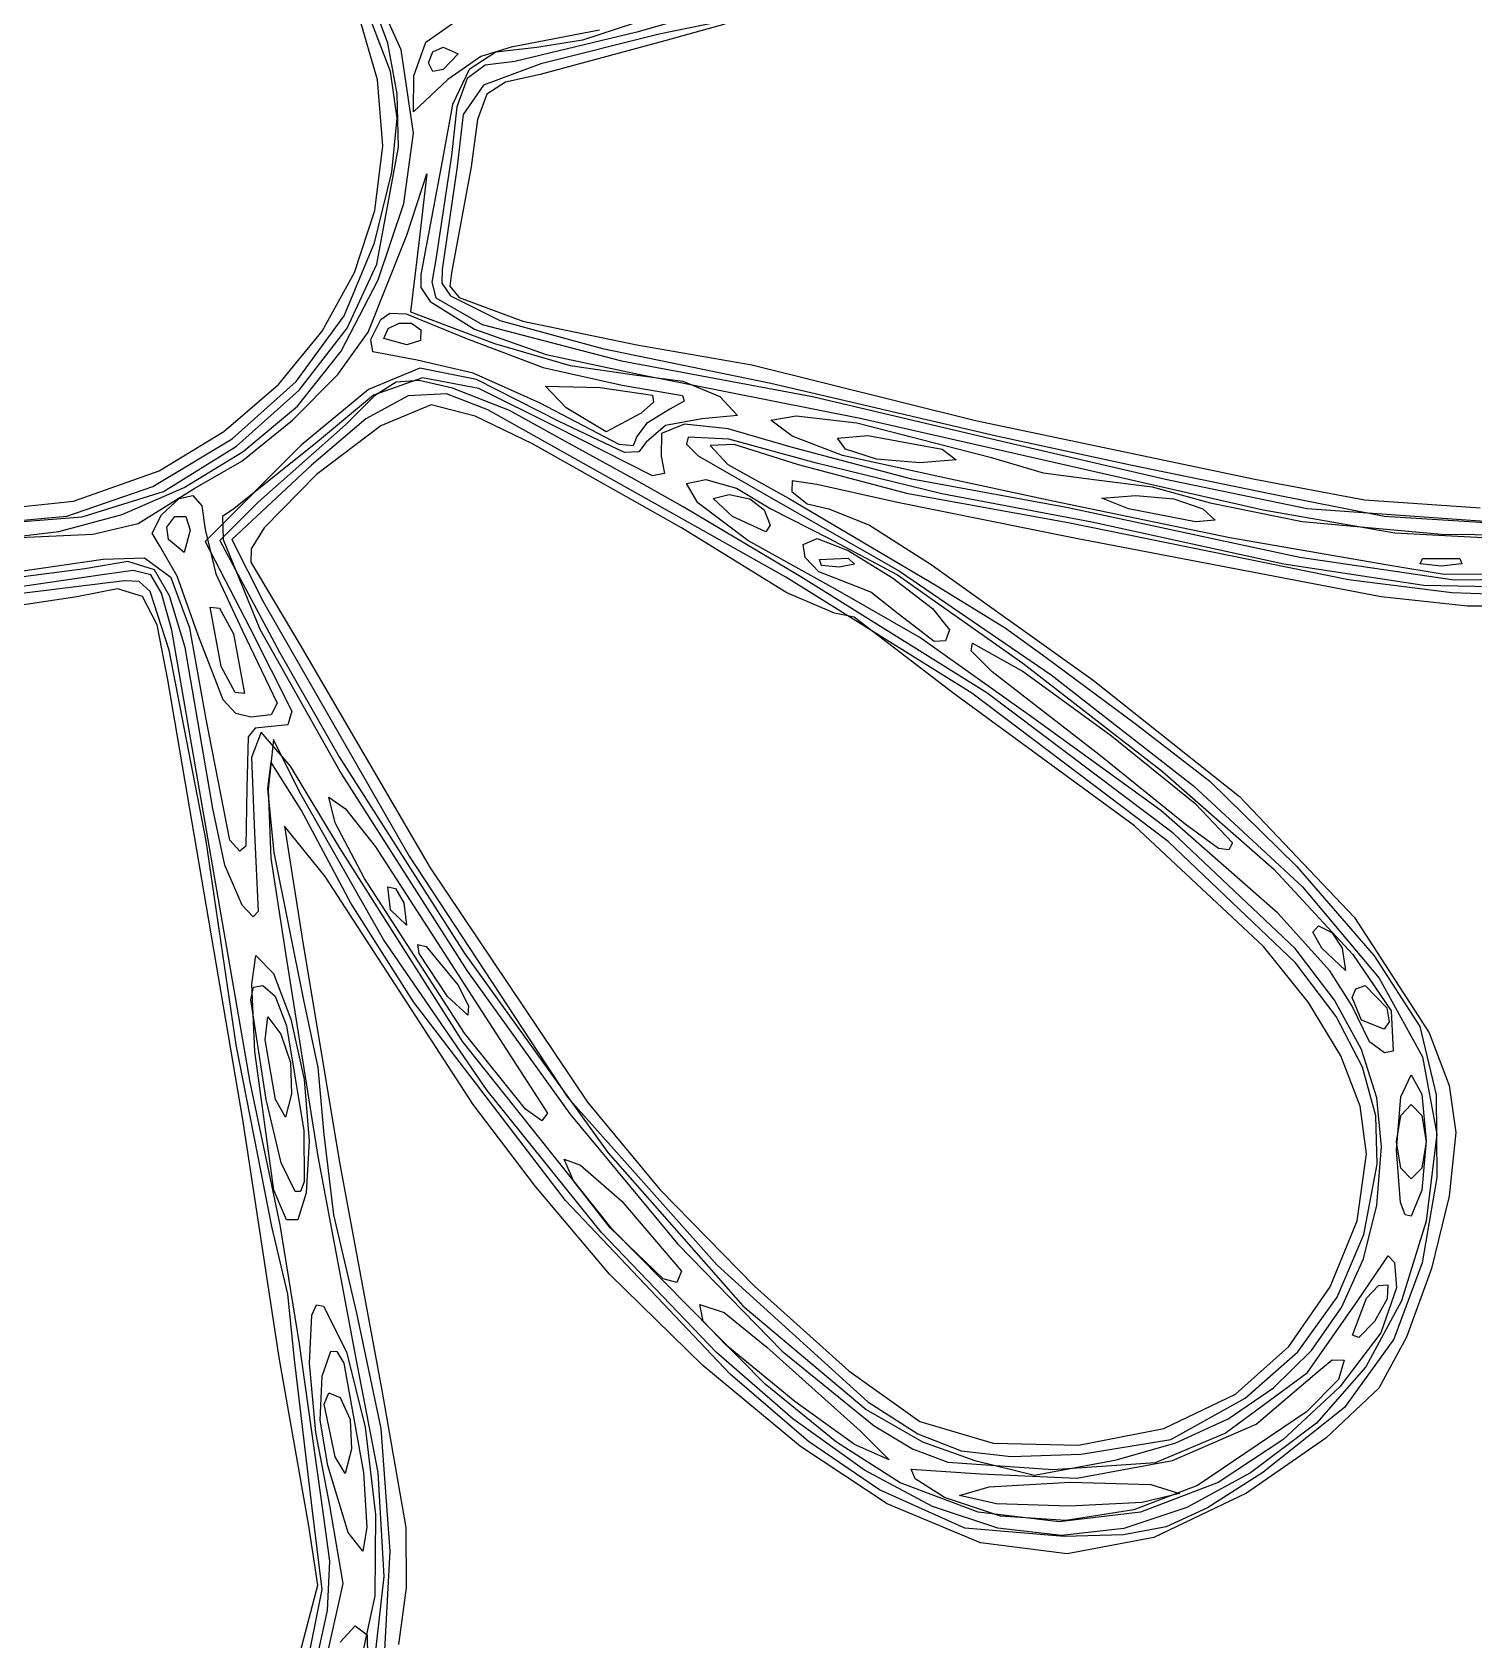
# Model space of a CAD drawing. Extents: x 3 to 111, y 1 to 177.
# Drawn here: x 55.99 to 83.31, y 115.44 to 145.91 of the extents above; entities that cross this region are included whole.
import ezdxf

# ---------------------------------------------------------------- set-up
doc = ezdxf.new("R2010")
doc.units = 0

msp = doc.modelspace()

# ---------------------------------------------------------------- linework, layer by layer
at = {"layer": 'Layer 1', "color": 4}
for p, q in [((62.981489, 145.576997), (62.262124, 147.177365)), ((75.631276, 147.463656), (67.874444, 145.875127)), ((62.731458, 145.700595), (62.392718, 146.620968)), ((62.53428, 145.004605), (62.174896, 146.246528)), ((63.453365, 145.722498), (64.208846, 146.253815)), ((68.801755, 146.297231), (67.451111, 145.908895)), ((62.782841, 145.163676), (62.430152, 146.089737)), ((66.740177, 145.950322), (65.070411, 145.628241)), ((67.389621, 146.076842), (66.417928, 145.757636)), ((69.117341, 146.060915), (67.980484, 145.747892)), ((62.910166, 144.74237), (62.731458, 145.700595)), ((63.22472, 145.083584), (63.453365, 145.722498)), ((67.451111, 145.908895), (65.139435, 145.353665)), ((66.417928, 145.757636), (65.555176, 145.622346)), ((67.980484, 145.747892), (65.616667, 145.105577)), ((67.874444, 145.875127), (65.630713, 145.313763)), ((63.219175, 143.996839), (62.981489, 145.576997)), ((63.5, 145.327788), (63.582903, 145.538871)), ((63.582903, 145.538871), (63.782222, 145.626667)), ((63.782222, 145.626667), (64.064444, 145.502212)), ((64.064444, 145.502212), (63.782222, 145.203333)), ((64.492745, 145.44688), (63.870967, 145.013028)), ((64.77833, 145.529809), (64.271845, 145.200804)), ((65.070411, 145.628241), (64.492745, 145.44688)), ((65.139435, 145.353665), (64.575682, 145.285555)), ((65.555176, 145.622346), (64.77833, 145.529809)), ((62.907073, 144.280347), (62.782841, 145.163676)), ((63.217778, 144.399387), (63.22472, 145.083584)), ((63.22472, 145.083584), (63.22472, 145.083584)), ((63.582903, 145.167942), (63.5, 145.327788)), ((63.5, 145.327788), (63.5, 145.327788)), ((63.782222, 145.203333), (63.582903, 145.167942)), ((64.271845, 145.200804), (63.958858, 144.542746)), ((64.231638, 145.032198), (64.040373, 144.49472)), ((64.575682, 145.285555), (64.231638, 145.032198)), ((65.630713, 145.313763), (64.5421, 144.903262)), ((65.616667, 145.105577), (64.962503, 144.965958)), ((62.634221, 143.758556), (62.53428, 145.004605)), ((62.932374, 143.733469), (62.910166, 144.74237)), ((63.870967, 145.013028), (63.217778, 144.399387)), ((64.5421, 144.903262), (64.16188, 144.350733)), ((64.607475, 144.736825), (64.429977, 144.256067)), ((64.962503, 144.965958), (64.607475, 144.736825)), ((63.958858, 144.542746), (63.762503, 143.463052)), ((64.040373, 144.49472), (63.934961, 143.574245)), ((62.804949, 143.258863), (62.907073, 144.280347)), ((64.16188, 144.350733), (64.043329, 143.363284)), ((64.429977, 144.256067), (64.3084, 143.361574)), ((63.036259, 142.662432), (63.219175, 143.996839)), ((62.485663, 142.533441), (62.634221, 143.758556)), ((62.52142, 141.512349), (62.932374, 143.733469)), ((63.934961, 143.574245), (63.642336, 141.603541)), ((62.478567, 141.918334), (62.804949, 143.258863)), ((63.090115, 142.060848), (63.472232, 143.227778)), ((63.472232, 143.227778), (63.317543, 141.917776)), ((63.762503, 143.463052), (63.357165, 141.32063)), ((64.043329, 143.363284), (63.761106, 141.412172)), ((64.3084, 143.361574), (63.935373, 141.348691)), ((62.550077, 141.216099), (63.036259, 142.662432)), ((62.099552, 141.354322), (62.485663, 142.533441)), ((62.360299, 140.226404), (63.090115, 142.060848)), ((61.901628, 140.535586), (62.478567, 141.918334)), ((63.317543, 141.917776), (63.162852, 140.607771)), ((61.962516, 140.303235), (62.52142, 141.512349)), ((63.642336, 141.603541), (63.562923, 141.171074)), ((63.761106, 141.412172), (63.755169, 141.15536)), ((61.486831, 140.246259), (62.099552, 141.354322)), ((61.848993, 139.865977), (62.550077, 141.216099)), ((63.357165, 141.32063), (63.355084, 141.069885)), ((63.355084, 141.069885), (63.534536, 140.807705)), ((63.562923, 141.171074), (63.642974, 140.877755)), ((63.755169, 141.15536), (63.915783, 140.914966)), ((63.935373, 141.348691), (63.905446, 141.097111)), ((63.905446, 141.097111), (64.085332, 140.884416)), ((63.534536, 140.807705), (64.370761, 140.279926)), ((63.642974, 140.877755), (64.520648, 140.373639)), ((63.915783, 140.914966), (64.851953, 140.443596)), ((64.085332, 140.884416), (65.287073, 140.431469)), ((60.995091, 139.289851), (61.901628, 140.535586)), ((62.410488, 140.088867), (62.595955, 140.46349)), ((62.595955, 140.46349), (62.770819, 140.586651)), ((62.770819, 140.586651), (63.077802, 140.5729)), ((63.077802, 140.5729), (64.224792, 140.104543)), ((63.162852, 140.607771), (64.753123, 140.012776)), ((60.658444, 139.234312), (61.486831, 140.246259)), ((61.049618, 139.125204), (61.962516, 140.303235)), ((61.786441, 139.425777), (62.360299, 140.226404)), ((62.653333, 140.106677), (62.740478, 140.29437)), ((62.740478, 140.29437), (62.944278, 140.397313)), ((62.944278, 140.397313), (63.178283, 140.39553)), ((63.178283, 140.39553), (63.356044, 140.269047)), ((63.356044, 140.269047), (63.351993, 140.066477)), ((64.370761, 140.279926), (65.731289, 139.799071)), ((64.520648, 140.373639), (67.162166, 139.685197)), ((64.851953, 140.443596), (66.800201, 139.918393)), ((65.287073, 140.431469), (67.448224, 139.982222)), ((61.021375, 138.820203), (61.848993, 139.865977)), ((62.447482, 139.854085), (62.410488, 140.088867)), ((63.288333, 139.693407), (62.447482, 139.854085)), ((63.093323, 139.982222), (62.653333, 140.106677)), ((62.653333, 140.106677), (62.653333, 140.106677)), ((63.351993, 140.066477), (63.093323, 139.982222)), ((64.224792, 140.104543), (65.672436, 139.557507)), ((64.753123, 140.012776), (66.18891, 139.592559)), ((66.800201, 139.918393), (69.991111, 139.259691)), ((67.448224, 139.982222), (69.632322, 139.60363)), ((64.350635, 139.45088), (63.288333, 139.693407)), ((65.672436, 139.557507), (67.169242, 139.224018)), ((65.731289, 139.799071), (67.481569, 139.426919)), ((66.18891, 139.592559), (67.407756, 139.417778)), ((67.162166, 139.685197), (70.781238, 139.00528)), ((69.632322, 139.60363), (73.865717, 138.549682)), ((59.780372, 138.204665), (60.995091, 139.289851)), ((60.927346, 138.55728), (61.786441, 139.425777)), ((63.339609, 139.540587), (62.365033, 139.139007)), ((63.389895, 139.362105), (62.460396, 139.031566)), ((62.886093, 139.277321), (62.476184, 139.016777)), ((63.32477, 139.306942), (62.886093, 139.277321)), ((63.957843, 139.162274), (63.32477, 139.306942)), ((64.411031, 139.326323), (63.339609, 139.540587)), ((64.45348, 139.156036), (63.389895, 139.362105)), ((65.616667, 138.87704), (64.350635, 139.45088)), ((65.975964, 138.532529), (64.411031, 139.326323)), ((67.407756, 139.417778), (68.320387, 139.29606)), ((67.481569, 139.426919), (71.684444, 138.597459)), ((68.320387, 139.29606), (69.019948, 139.003419)), ((69.991111, 139.259691), (74.268257, 138.260139)), ((59.625336, 138.343542), (60.658444, 139.234312)), ((59.862733, 138.063594), (61.049618, 139.125204)), ((62.365033, 139.139007), (61.090643, 138.085266)), ((62.460396, 139.031566), (61.398511, 138.147778)), ((62.476184, 139.016777), (61.929416, 138.468676)), ((63.11885, 139.017918), (62.314771, 138.581942)), ((63.84201, 139.059529), (63.11885, 139.017918)), ((64.628889, 138.752004), (63.84201, 139.059529)), ((65.037237, 138.74369), (63.957843, 139.162274)), ((65.917623, 138.43), (64.45348, 139.156036)), ((66.109342, 138.791182), (65.722036, 139.204229)), ((65.722036, 139.204229), (66.757939, 139.178741)), ((66.757939, 139.178741), (67.750092, 139.0304)), ((67.169242, 139.224018), (68.316193, 139.025208)), ((67.750092, 139.0304), (67.768274, 138.900682)), ((68.316193, 139.025208), (68.345186, 138.914652)), ((69.019948, 139.003419), (69.360519, 138.647618)), ((70.781238, 139.00528), (74.365556, 138.157698)), ((59.988784, 137.96492), (61.021375, 138.820203)), ((63.550532, 138.849933), (62.598861, 138.447831)), ((64.386205, 138.630674), (63.550532, 138.849933)), ((65.475556, 138.108292), (64.386205, 138.630674)), ((68.409267, 136.629038), (64.628889, 138.752004)), ((66.095584, 138.15391), (65.037237, 138.74369)), ((67.115662, 138.093897), (65.616667, 138.87704)), ((65.616667, 138.87704), (65.616667, 138.87704)), ((66.866502, 138.338389), (66.109342, 138.791182)), ((66.109342, 138.791182), (66.109342, 138.791182)), ((67.535264, 138.691699), (66.866502, 138.338389)), ((67.768274, 138.900682), (67.535264, 138.691699)), ((68.076084, 138.763725), (67.634697, 138.496541)), ((68.345186, 138.914652), (68.076084, 138.763725)), ((69.360519, 138.647618), (68.680751, 138.580086)), ((69.991111, 138.554914), (70.472364, 138.642195)), ((70.472364, 138.642195), (71.620802, 138.505382)), ((58.39845, 137.599008), (59.625336, 138.343542)), ((59.963227, 137.783265), (60.927346, 138.55728)), ((61.929416, 138.468676), (60.272126, 137.004524)), ((62.314771, 138.581942), (61.285137, 137.706371)), ((62.598861, 138.447831), (61.37872, 137.525668)), ((67.745028, 137.504682), (65.917623, 138.43)), ((67.217664, 137.945017), (65.975964, 138.532529)), ((67.634697, 138.496541), (67.451111, 138.245763)), ((67.993859, 138.454602), (67.628937, 138.141685)), ((68.353392, 138.47876), (67.918682, 138.305901)), ((68.680751, 138.580086), (67.993859, 138.454602)), ((69.182192, 138.392663), (68.353392, 138.47876)), ((70.373745, 138.045461), (69.182192, 138.392663)), ((70.393811, 138.254679), (69.991111, 138.554914)), ((71.620802, 138.505382), (74.14731, 137.857013)), ((71.684444, 138.597459), (75.494444, 137.727777)), ((73.865717, 138.549682), (76.546829, 137.990397)), ((58.278889, 137.303561), (59.780372, 138.204665)), ((58.481866, 137.203739), (59.862733, 138.063594)), ((61.090643, 138.085266), (59.266825, 136.255198)), ((61.398511, 138.147778), (59.810958, 136.877778)), ((68.297778, 136.519912), (65.475556, 138.108292)), ((67.398079, 137.442222), (66.095584, 138.15391)), ((67.382644, 138.068848), (67.115662, 138.093897)), ((67.451111, 138.245763), (67.382644, 138.068848)), ((67.628937, 138.141685), (67.487588, 137.954672)), ((67.918682, 138.305901), (67.909398, 137.876238)), ((68.423267, 138.234882), (68.394122, 138.104527)), ((68.394122, 138.104527), (68.613713, 137.881958)), ((69.193593, 138.200198), (68.423267, 138.234882)), ((69.292039, 138.098942), (68.83953, 138.079382)), ((68.83953, 138.079382), (69.176575, 137.719064)), ((70.856348, 137.740398), (69.193593, 138.200198)), ((70.514726, 137.713994), (69.292039, 138.098942)), ((72.658594, 137.439366), (70.373745, 138.045461)), ((71.348432, 137.886233), (70.393811, 138.254679)), ((71.250178, 138.218491), (71.825556, 138.264731)), ((71.402222, 138.006667), (71.250178, 138.218491)), ((71.825556, 138.264731), (73.236667, 138.006667)), ((74.268257, 138.260139), (76.808257, 137.709072)), ((74.365556, 138.157698), (77.47, 137.437295)), ((58.872208, 137.280436), (59.988784, 137.96492)), ((59.074298, 137.266085), (59.963227, 137.783265)), ((67.487588, 137.954672), (67.217664, 137.945017)), ((67.909398, 137.876238), (67.977216, 137.544442)), ((68.613713, 137.881958), (69.833276, 137.178931)), ((69.176575, 137.719064), (70.32255, 137.081737)), ((73.229546, 137.16), (70.856348, 137.740398)), ((73.392569, 137.442222), (71.348432, 137.886233)), ((71.991361, 137.818012), (71.402222, 138.006667)), ((71.402222, 138.006667), (71.402222, 138.006667)), ((72.813333, 137.748603), (71.991361, 137.818012)), ((73.500618, 137.808068), (72.813333, 137.748603)), ((73.236667, 138.006667), (73.500618, 137.808068)), ((74.14731, 137.857013), (75.149189, 137.560429)), ((75.494444, 137.727777), (79.318073, 136.859371)), ((76.546829, 137.990397), (79.163333, 137.442222)), ((56.772057, 137.024095), (58.39845, 137.599008)), ((58.39845, 137.599008), (58.39845, 137.599008)), ((61.285137, 137.706371), (59.775829, 136.298703)), ((61.37872, 137.525668), (60.390033, 136.519813)), ((68.330273, 136.915364), (67.398079, 137.442222)), ((67.977216, 137.544442), (67.745028, 137.504682)), ((68.390024, 137.360307), (68.757111, 137.435946)), ((68.757111, 137.435946), (69.337582, 137.269399)), ((72.591064, 137.16), (70.514726, 137.713994)), ((75.621927, 136.893929), (72.658594, 137.439366)), ((75.334213, 137.025634), (73.392569, 137.442222)), ((75.149189, 137.560429), (76.163909, 137.429835)), ((76.163909, 137.429835), (77.218628, 137.294919)), ((76.808257, 137.709072), (79.445556, 137.169469)), ((77.47, 137.437295), (80.151111, 136.882104)), ((79.163333, 137.442222), (81.241407, 137.048114)), ((56.648706, 136.74028), (58.278889, 137.303561)), ((56.936092, 136.725136), (58.481866, 137.203733)), ((57.699683, 136.772192), (58.872208, 137.280436)), ((57.999308, 136.599831), (59.074298, 137.266085)), ((58.278889, 137.303561), (58.278889, 137.303561)), ((58.481866, 137.203733), (58.481866, 137.203739)), ((58.77804, 137.076087), (59.038785, 137.130815)), ((59.038785, 137.130815), (59.207018, 136.931396)), ((68.604401, 136.989487), (68.390024, 137.360307)), ((68.895467, 137.073324), (69.198343, 137.151025)), ((69.198343, 137.151025), (69.590035, 137.068946)), ((69.337582, 137.269399), (69.991111, 136.877778)), ((69.833276, 137.178931), (72.425188, 135.695706)), ((70.392779, 137.408768), (70.38697, 137.204456)), ((70.38697, 137.204456), (70.6755, 136.97374)), ((70.864202, 137.338774), (70.392779, 137.408768)), ((72.39, 136.998933), (70.864202, 137.338774)), ((75.621927, 136.611707), (72.591064, 137.16)), ((76.075712, 136.627729), (73.229546, 137.16)), ((76.264589, 137.076948), (76.905556, 137.127547)), ((76.905556, 137.127547), (77.627868, 137.063999)), ((77.218628, 137.294919), (78.316667, 136.987926)), ((79.445556, 137.169469), (81.611783, 136.73796)), ((55.060887, 136.844056), (56.772057, 137.024095)), ((58.440853, 136.761793), (58.77804, 137.076087)), ((59.207018, 136.931396), (59.266667, 136.483251)), ((60.272126, 137.004524), (59.548889, 136.275775)), ((59.810958, 136.877778), (59.596092, 136.730638)), ((70.555556, 135.585939), (68.330273, 136.915364)), ((69.556178, 136.277231), (68.604401, 136.989487)), ((69.264953, 136.730607), (68.895467, 137.073324)), ((69.590035, 137.068946), (69.861605, 136.859002)), ((69.861605, 136.859002), (69.979639, 136.567378)), ((69.991111, 136.877778), (71.081378, 136.31961)), ((70.32255, 137.081737), (73.136167, 135.418246)), ((70.6755, 136.97374), (71.085685, 136.877778)), ((71.085685, 136.877778), (71.860374, 136.566892)), ((75.776667, 136.316573), (72.39, 136.998933)), ((78.685808, 136.325991), (75.334213, 137.025634)), ((80.013041, 135.955852), (75.621927, 136.893929)), ((76.764444, 136.877778), (76.264589, 137.076948)), ((78.034444, 136.628008), (76.764444, 136.877778)), ((76.764444, 136.877778), (76.764444, 136.877778)), ((77.627868, 137.063999), (78.175556, 136.877778)), ((78.175556, 136.877778), (78.410157, 136.66102)), ((78.316667, 136.987926), (80.057772, 136.636311)), ((79.318073, 136.859371), (81.812702, 136.419479)), ((80.151111, 136.882104), (83.694191, 136.628017)), ((81.241407, 137.048114), (83.429747, 136.895212)), ((54.962031, 136.583149), (56.648706, 136.74028)), ((55.092882, 136.581059), (56.936092, 136.725136)), ((56.499248, 136.445632), (57.699683, 136.772192)), ((57.141405, 136.396916), (57.999308, 136.599831)), ((58.264366, 136.4174), (58.440853, 136.761793)), ((58.542744, 136.531452), (58.697619, 136.733822)), ((58.573165, 136.293832), (58.542744, 136.531452)), ((58.697619, 136.733822), (58.900189, 136.729775)), ((58.900189, 136.729775), (58.984444, 136.471101)), ((59.596092, 136.730638), (59.609529, 136.295185)), ((60.390033, 136.519813), (60.13871, 136.121867)), ((70.295556, 135.285999), (68.297778, 136.519912)), ((70.273333, 135.581252), (68.409267, 136.629038)), ((69.896067, 136.443719), (69.264953, 136.730607)), ((69.264953, 136.730607), (69.264953, 136.730607)), ((69.979639, 136.567378), (69.896067, 136.443719)), ((71.860374, 136.566892), (73.025265, 135.819444)), ((80.938244, 135.533256), (75.621927, 136.611707)), ((79.713887, 135.827497), (76.075712, 136.627729)), ((78.410157, 136.66102), (78.034444, 136.628008)), ((80.057772, 136.636311), (82.701805, 136.399595)), ((81.611783, 136.73796), (83.63554, 136.612606)), ((55.298939, 136.306197), (56.499248, 136.445632)), ((55.311432, 136.313333), (57.141405, 136.396916)), ((58.402587, 136.182983), (58.264366, 136.4174)), ((58.869528, 136.049772), (58.573165, 136.293832)), ((58.573165, 136.293832), (58.573165, 136.293832)), ((58.984444, 136.471101), (58.869528, 136.049772)), ((59.266667, 136.483251), (59.472925, 135.644498)), ((59.266825, 136.255198), (60.113333, 134.62)), ((59.548889, 136.275775), (60.677778, 134.162724)), ((59.609529, 136.295185), (60.303231, 134.595123)), ((59.775829, 136.298703), (60.372498, 135.106574)), ((71.261111, 135.332318), (69.556178, 136.277231)), ((70.604606, 136.20288), (70.869646, 136.313333)), ((70.638702, 135.9528), (70.604606, 136.20288)), ((70.869646, 136.313333), (71.457469, 136.087845)), ((71.081378, 136.31961), (72.3923, 135.625252)), ((81.553999, 135.20845), (75.776667, 136.316573)), ((81.68456, 135.810072), (78.685808, 136.325991)), ((81.812702, 136.419479), (83.963806, 136.307)), ((82.701805, 136.399595), (85.033749, 136.371345)), ((57.336769, 135.917977), (54.939342, 135.569627)), ((58.121148, 135.940435), (57.336769, 135.917977)), ((58.627625, 135.567811), (58.121148, 135.940435)), ((58.740293, 135.603688), (58.402587, 136.182983)), ((60.13871, 136.121867), (60.132722, 135.866638)), ((70.901934, 135.685018), (70.638702, 135.9528)), ((70.914212, 135.919399), (71.455139, 135.941666)), ((70.914212, 135.919388), (70.914212, 135.919399)), ((70.952688, 135.805513), (70.914212, 135.919388)), ((71.455139, 135.941666), (71.577601, 135.827706)), ((71.457469, 136.087845), (72.297869, 135.567721)), ((82.940275, 135.524672), (80.013041, 135.955852)), ((82.296441, 135.835262), (82.338333, 135.935796)), ((82.338333, 135.935796), (83.043889, 135.935796)), ((82.338333, 135.935796), (82.338333, 135.935796)), ((83.043889, 135.935796), (83.085781, 135.835262)), ((56.988783, 135.743129), (54.857769, 135.466672)), ((57.316695, 135.629642), (54.958149, 135.277933)), ((57.804415, 135.878586), (56.988783, 135.743129)), ((57.90359, 135.711209), (57.316695, 135.629642)), ((58.312115, 135.721313), (57.804415, 135.878586)), ((58.239225, 135.627039), (57.90359, 135.711209)), ((58.443793, 135.281528), (58.239225, 135.627039)), ((58.595489, 135.225516), (58.312115, 135.721313)), ((59.141874, 134.464524), (58.740293, 135.603688)), ((59.472925, 135.644498), (59.968821, 134.578251)), ((60.132722, 135.866638), (61.061498, 134.308156)), ((74.083333, 133.391766), (70.555556, 135.585939)), ((71.324301, 135.521454), (70.901934, 135.685018)), ((71.284629, 135.771159), (70.952688, 135.805513)), ((71.577601, 135.827706), (71.284629, 135.771159)), ((72.3923, 135.625252), (74.767007, 133.953545)), ((72.425188, 135.695706), (75.301915, 133.732543)), ((73.025265, 135.819444), (76.096543, 133.632222)), ((82.362027, 135.423632), (79.713887, 135.827497)), ((82.7509, 135.634496), (81.68456, 135.810072)), ((81.68456, 135.810072), (81.68456, 135.810072)), ((82.691111, 135.793446), (82.296441, 135.835262)), ((83.085781, 135.835262), (82.691111, 135.793446)), ((83.988279, 135.636972), (82.7509, 135.634496)), ((57.741893, 135.515807), (55.487841, 135.233585)), ((57.608014, 135.361681), (56.836262, 135.210065)), ((58.079575, 135.217193), (57.608014, 135.361681)), ((58.018753, 135.50148), (57.741893, 135.515807)), ((58.229702, 135.311909), (58.018753, 135.50148)), ((58.588955, 134.196667), (58.229702, 135.311909)), ((58.637486, 134.579072), (58.443793, 135.281528)), ((58.976795, 134.613019), (58.627625, 135.567811)), ((73.801111, 133.386864), (70.273333, 135.581252)), ((71.196121, 134.902222), (70.295556, 135.285999)), ((72.813333, 134.438754), (71.261111, 135.332318)), ((71.882202, 135.299317), (71.324301, 135.521454)), ((72.404269, 134.886454), (71.882202, 135.299317)), ((72.297869, 135.567721), (73.051191, 134.987475)), ((73.136167, 135.418246), (74.432984, 134.62)), ((82.897171, 135.28275), (80.938244, 135.533256)), ((84.372933, 135.382432), (82.362027, 135.423632)), ((84.501964, 135.228122), (82.897171, 135.28275)), ((84.961553, 135.55522), (82.940275, 135.524672)), ((56.836262, 135.210065), (54.827043, 134.903797)), ((58.361362, 134.676124), (58.079575, 135.217193)), ((58.887573, 134.248118), (58.595489, 135.225516)), ((59.573262, 133.88664), (59.364869, 135.015529)), ((59.364869, 135.015529), (59.542824, 134.993944)), ((59.542824, 134.993944), (59.806738, 134.506693)), ((60.372498, 135.106574), (63.135155, 130.297946)), ((73.051191, 134.987475), (73.377778, 134.581618)), ((83.194502, 135.029987), (81.553999, 135.20845)), ((84.44642, 135.036433), (83.194502, 135.029987)), ((58.563787, 133.637996), (58.361362, 134.676124)), ((71.56747, 134.821327), (71.196121, 134.902222)), ((71.821331, 134.626833), (71.56747, 134.821327)), ((73.086507, 134.363234), (72.404269, 134.886454)), ((72.404269, 134.886454), (72.404269, 134.886454)), ((60.124439, 126.012222), (58.637486, 134.579072)), ((59.289253, 132.888973), (58.976795, 134.613019)), ((59.609692, 133.254465), (59.141874, 134.464524)), ((59.141874, 134.464524), (59.141874, 134.464524)), ((59.806738, 134.506693), (60.015131, 133.377805)), ((59.968821, 134.578251), (60.631693, 133.196177)), ((60.113333, 134.62), (60.910937, 133.039978)), ((60.303231, 134.595123), (61.855901, 131.849166)), ((73.460765, 133.371169), (71.821331, 134.626833)), ((74.93, 132.93751), (72.813333, 134.438754)), ((73.298973, 134.374102), (73.086507, 134.363234)), ((73.377778, 134.581618), (73.298973, 134.374102)), ((74.432984, 134.62), (75.209942, 134.058076)), ((59.286745, 130.58412), (58.588955, 134.196667)), ((59.412127, 131.200886), (58.887573, 134.248118)), ((60.677778, 134.162724), (61.806667, 132.174446)), ((61.061498, 134.308156), (63.531849, 130.073311)), ((73.787801, 134.189232), (73.808706, 134.32886)), ((74.184394, 133.788001), (73.787801, 134.189232)), ((73.808706, 134.32886), (74.76836, 133.793914)), ((59.837176, 133.399389), (59.573262, 133.88664)), ((59.573262, 133.88664), (59.573262, 133.88664)), ((76.206881, 132.221111), (74.184394, 133.788001)), ((74.767007, 133.953545), (77.409144, 131.896394)), ((74.76836, 133.793914), (76.442477, 132.576748)), ((75.209942, 134.058076), (76.895664, 132.806273)), ((59.984059, 125.306667), (58.563787, 133.637996)), ((75.301915, 133.732543), (78.002123, 131.626087)), ((76.096543, 133.632222), (78.873365, 131.426429)), ((59.850844, 133.001533), (59.609692, 133.254465)), ((60.015131, 133.377805), (59.837176, 133.399389)), ((60.631693, 133.196177), (60.52232, 132.976121)), ((76.883103, 130.8694), (73.460765, 133.371169)), ((77.521516, 130.574683), (73.801111, 133.386864)), ((77.6155, 130.733883), (74.083333, 133.391766)), ((59.7369, 130.598333), (59.289253, 132.888973)), ((60.13336, 132.926667), (59.850844, 133.001533)), ((60.52232, 132.976121), (60.13336, 132.926667)), ((60.910937, 133.039978), (60.834332, 132.782804)), ((77.379336, 131.163337), (74.93, 132.93751)), ((60.081598, 132.55337), (60.061822, 131.586111)), ((60.218779, 132.719433), (60.081598, 132.55337)), ((60.329236, 132.644444), (60.150096, 132.162557)), ((60.466111, 132.746358), (60.218779, 132.719433)), ((60.889058, 132.001948), (60.329236, 132.644444)), ((60.834332, 132.782804), (60.466111, 132.746358)), ((76.442477, 132.576748), (78.032532, 131.289923)), ((76.895664, 132.806273), (78.306323, 131.718824)), ((60.56626, 132.503333), (60.460961, 131.558408)), ((61.060327, 131.515556), (60.56626, 132.503333)), ((60.150096, 132.162557), (60.20218, 130.739444)), ((60.512571, 132.08), (60.448983, 131.578481)), ((61.09736, 131.162778), (60.512571, 132.08)), ((61.817213, 130.457222), (60.889058, 132.001948)), ((61.806667, 132.174446), (64.17568, 128.463844)), ((77.841653, 130.904073), (76.206881, 132.221111)), ((61.855901, 131.849166), (64.231376, 128.128889)), ((77.409144, 131.896394), (79.522354, 130.045703)), ((78.002123, 131.626087), (80.06448, 129.712982)), ((78.306323, 131.718824), (79.953774, 130.104032)), ((60.061822, 131.586111), (60.041154, 130.486961)), ((60.448983, 131.578481), (60.572109, 130.366319)), ((60.460961, 131.558408), (60.514379, 130.256696)), ((62.651297, 128.713782), (61.060327, 131.515556)), ((61.733766, 130.925653), (61.610356, 131.413318)), ((61.610356, 131.413318), (61.927807, 131.19334)), ((78.873365, 131.426429), (81.048115, 129.133271)), ((59.642657, 130.124757), (59.412127, 131.200886)), ((62.027981, 129.405383), (61.09736, 131.162778)), ((61.927807, 131.19334), (62.500521, 130.473938)), ((79.595212, 129.212743), (77.379336, 131.163337)), ((78.032532, 131.289923), (78.74, 130.545998)), ((60.20218, 130.739444), (60.276578, 129.24463)), ((61.541798, 129.907623), (60.775466, 130.86065)), ((60.775466, 130.86065), (61.123378, 128.658583)), ((62.28692, 129.872863), (61.733766, 130.925653)), ((79.326456, 128.583765), (76.883103, 130.8694)), ((79.923747, 128.547028), (77.6155, 130.733883)), ((78.472489, 130.437671), (77.841653, 130.904073)), ((77.841653, 130.904073), (77.841653, 130.904073)), ((59.854059, 126.717778), (59.286745, 130.58412)), ((59.923529, 130.388454), (59.7369, 130.598333)), ((59.7369, 130.598333), (59.7369, 130.598333)), ((60.041154, 130.486961), (59.923529, 130.388454)), ((64.154884, 126.776947), (61.817213, 130.457222)), ((62.500521, 130.473938), (65.757778, 125.421545)), ((79.934214, 128.273703), (77.521516, 130.574683)), ((78.667757, 130.413577), (78.472489, 130.437671)), ((78.74, 130.545998), (78.667757, 130.413577)), ((59.972346, 129.366442), (59.642657, 130.124757)), ((60.514379, 130.256696), (60.790675, 128.453964)), ((60.572109, 130.366319), (61.136208, 127.564444)), ((63.135155, 130.297946), (66.13626, 125.73)), ((79.953774, 130.104032), (81.420669, 128.405858)), ((64.346221, 125.588889), (61.541798, 129.907623)), ((64.18451, 126.937671), (62.28692, 129.872863)), ((63.531849, 130.073311), (66.515437, 125.62976)), ((79.522354, 130.045703), (81.021402, 128.429044)), ((62.782839, 129.276554), (62.73132, 129.71206)), ((62.73132, 129.71206), (62.875404, 129.679125)), ((62.875404, 129.679125), (63.032945, 129.411061)), ((80.06448, 129.712982), (81.517599, 127.981172)), ((60.178831, 129.145515), (59.972346, 129.366442)), ((60.276578, 129.24463), (60.178831, 129.145515)), ((63.215625, 127.535235), (62.027981, 129.405383)), ((63.083817, 128.988465), (62.782839, 129.276554)), ((62.782839, 129.276554), (62.782839, 129.276554)), ((63.032945, 129.411061), (63.083817, 128.988465)), ((80.584892, 128.12323), (79.595212, 129.212743)), ((80.263072, 128.855391), (80.368583, 128.975556)), ((80.368583, 128.975556), (80.618701, 128.851201)), ((81.048115, 129.133271), (82.466276, 126.945456)), ((61.123378, 128.658583), (61.819513, 124.46)), ((64.612919, 125.85374), (62.651297, 128.713782)), ((63.325705, 128.452419), (63.299825, 128.619811)), ((63.299825, 128.619811), (63.454875, 128.580109)), ((63.454875, 128.580109), (64.055649, 127.853713)), ((80.181309, 127.521668), (79.326456, 128.583765)), ((80.433333, 128.552222), (80.263072, 128.855391)), ((80.618701, 128.851201), (80.817616, 128.552222)), ((60.153155, 127.867068), (60.228319, 128.411111)), ((60.228319, 128.411111), (60.566364, 128.069103)), ((60.790675, 128.453964), (61.406368, 124.601111)), ((63.86072, 127.635), (63.325705, 128.452419)), ((64.17568, 128.463844), (66.898221, 124.676975)), ((80.673099, 127.567888), (79.923747, 128.547028)), ((80.700246, 127.256683), (79.934214, 128.273703)), ((80.882366, 128.128889), (80.433333, 128.552222)), ((80.433333, 128.552222), (80.433333, 128.552222)), ((80.817616, 128.552222), (80.882366, 128.128889)), ((81.021402, 128.429044), (81.743471, 127.363895)), ((81.420669, 128.405858), (82.289664, 127.068267)), ((60.566364, 128.069103), (60.894935, 127.205863)), ((64.231376, 128.128889), (66.179601, 125.411472)), ((80.997778, 127.466338), (80.584892, 128.12323)), ((81.517599, 127.981172), (82.339408, 126.491449)), ((60.135574, 127.5726), (60.18823, 127.81152)), ((60.212603, 126.589912), (60.153155, 127.867068)), ((60.18823, 127.81152), (60.36496, 127.846667)), ((60.36496, 127.846667), (60.593768, 127.644092)), ((64.055649, 127.853713), (64.260396, 127.455972)), ((81.005765, 127.618552), (81.07707, 127.781702)), ((81.07707, 127.781702), (81.249805, 127.846667)), ((81.249805, 127.846667), (81.664282, 127.423333)), ((60.424526, 125.682561), (60.135574, 127.5726)), ((60.593768, 127.644092), (60.81026, 127.077162)), ((61.136208, 127.564444), (61.406982, 126.292779)), ((66.098489, 123.766508), (63.215625, 127.535235)), ((64.250042, 127.282222), (63.86072, 127.635)), ((63.86072, 127.635), (63.86072, 127.635)), ((64.260396, 127.455972), (64.250042, 127.282222)), ((80.791772, 126.513208), (80.181309, 127.521668)), ((81.181509, 126.631687), (80.673099, 127.567888)), ((81.33174, 126.778927), (80.997778, 127.466338)), ((81.185927, 127.188149), (81.005765, 127.618552)), ((81.664282, 127.423333), (81.707388, 127.156894)), ((81.743471, 127.363895), (81.783942, 126.597671)), ((60.404138, 126.811416), (60.457601, 127.247059)), ((60.457601, 127.247059), (60.704925, 126.921328)), ((60.81026, 127.077162), (61.137571, 125.095)), ((60.894935, 127.205863), (61.143674, 126.065569)), ((81.199439, 126.297588), (80.700246, 127.256683)), ((81.61556, 127.01587), (81.185927, 127.188149)), ((81.185927, 127.188149), (81.185927, 127.188149)), ((81.707388, 127.156894), (81.61556, 127.01587)), ((82.289664, 127.068267), (82.599675, 125.770123)), ((60.604674, 125.682527), (60.404138, 126.811416)), ((60.704925, 126.921328), (60.884368, 126.382641)), ((66.983132, 123.228793), (64.154884, 126.776947)), ((65.341166, 125.497141), (64.18451, 126.937671)), ((64.18451, 126.937671), (64.18451, 126.937671)), ((81.616052, 126.565072), (81.33174, 126.778927)), ((81.33174, 126.778927), (81.33174, 126.778927)), ((82.466276, 126.945456), (82.84335, 125.951273)), ((60.535247, 123.278082), (59.854059, 126.717778)), ((60.571095, 123.966111), (60.212603, 126.589912)), ((81.157963, 125.558254), (80.791772, 126.513208)), ((81.470657, 125.713487), (81.181509, 126.631687)), ((81.783942, 126.597671), (81.616052, 126.565072)), ((82.339408, 126.491449), (82.609658, 125.028158)), ((60.884368, 126.382641), (60.905461, 125.792439)), ((61.406982, 126.292779), (61.521391, 125.018772)), ((81.451821, 125.373124), (81.199439, 126.297588)), ((81.927347, 125.733926), (82.126667, 126.153333)), ((82.126667, 126.153333), (82.325986, 125.785164)), ((60.691262, 123.310139), (60.124439, 126.012222)), ((61.143674, 126.065569), (61.242222, 124.892398)), ((66.772376, 123.167991), (64.612919, 125.85374)), ((82.84335, 125.951273), (82.973333, 125.055692)), ((60.707043, 124.484709), (60.424526, 125.682561)), ((60.424526, 125.682561), (60.424526, 125.682561)), ((60.794723, 125.351263), (60.604674, 125.682527)), ((60.604674, 125.682527), (60.604674, 125.682527)), ((60.905461, 125.792439), (60.794723, 125.351263)), ((65.528963, 124.036667), (64.346221, 125.588889)), ((66.13626, 125.73), (68.972902, 122.546433)), ((66.515437, 125.62976), (67.883231, 123.980197)), ((81.28, 124.656672), (81.157963, 125.558254)), ((81.562222, 124.788349), (81.470657, 125.713487)), ((81.844444, 124.725565), (81.927347, 125.733926)), ((81.927347, 125.381632), (82.126667, 125.588889)), ((82.126667, 125.588889), (82.325986, 125.381632)), ((82.325986, 125.785164), (82.408889, 124.89999)), ((82.599675, 125.770123), (82.608347, 124.205714)), ((60.669043, 120.791111), (59.984059, 125.306667)), ((65.650713, 125.280308), (65.341166, 125.497141)), ((65.757778, 125.421545), (65.650713, 125.280308)), ((66.179601, 125.411472), (68.224927, 122.944679)), ((81.477423, 124.46), (81.451821, 125.373124)), ((81.844444, 124.883333), (81.927347, 125.381632)), ((82.325986, 125.381632), (82.408889, 124.883333)), ((61.137571, 125.095), (61.147043, 124.122141)), ((61.521391, 125.018772), (61.703521, 123.497725)), ((82.609658, 125.028158), (82.408101, 123.375649)), ((82.973333, 125.055692), (82.84399, 123.853037)), ((61.242222, 124.892398), (61.181445, 123.916025)), ((66.898221, 124.676975), (69.457565, 121.772508)), ((81.098548, 123.380824), (81.28, 124.656672)), ((81.476025, 123.682331), (81.562222, 124.788349)), ((81.927347, 124.385035), (81.844444, 124.883333)), ((81.844444, 124.883333), (81.844444, 124.883333)), ((81.920327, 123.728589), (81.844444, 124.725565)), ((81.844444, 124.725565), (81.844444, 124.725565)), ((82.408889, 124.89999), (82.325986, 123.963579)), ((82.408889, 124.883333), (82.325986, 124.385035)), ((60.975708, 123.94164), (60.707043, 124.484709)), ((61.406368, 124.601111), (62.12019, 120.808513)), ((61.819513, 124.46), (62.626263, 120.136073)), ((66.251504, 124.141912), (66.071856, 124.553846)), ((66.071856, 124.553846), (66.384782, 124.440675)), ((66.384782, 124.440675), (67.168889, 123.754444)), ((81.226516, 123.125989), (81.477423, 124.46)), ((82.126667, 124.177778), (81.927347, 124.385035)), ((82.325986, 124.385035), (82.126667, 124.177778)), ((61.147043, 124.122141), (61.078759, 123.937145)), ((66.929792, 122.370836), (65.528963, 124.036667)), ((66.945118, 123.252828), (66.251504, 124.141912)), ((82.608347, 124.205714), (82.333729, 122.59081)), ((60.808218, 123.400898), (60.571095, 123.966111)), ((60.571095, 123.966111), (60.571095, 123.966111)), ((61.078759, 123.937145), (60.975708, 123.94164)), ((61.181445, 123.916025), (61.024222, 123.40153)), ((69.218961, 120.476257), (66.098489, 123.766508)), ((67.168889, 123.754444), (68.297778, 122.427167)), ((67.883231, 123.980197), (69.677504, 122.144658)), ((82.009188, 123.498958), (81.920327, 123.728589)), ((82.325986, 123.963579), (82.126667, 123.472222)), ((82.84399, 123.853037), (82.506549, 122.477671)), ((61.024222, 123.40153), (60.808218, 123.400898)), ((61.703521, 123.497725), (62.137104, 121.632105)), ((81.221839, 122.664716), (81.476025, 123.682331)), ((82.126667, 123.472222), (82.009188, 123.498958)), ((60.835229, 121.991199), (60.535247, 123.278082)), ((61.054443, 121.052361), (60.691262, 123.310139)), ((68.956851, 120.889099), (66.772376, 123.167991)), ((67.947265, 122.282496), (66.945118, 123.252828)), ((66.945118, 123.252828), (66.945118, 123.252828)), ((69.88458, 120.285616), (66.983132, 123.228793)), ((80.589326, 122.131194), (81.098548, 123.380824)), ((80.72459, 121.93906), (81.226516, 123.125989)), ((82.408101, 123.375649), (81.943066, 121.86794)), ((68.224927, 122.944679), (70.202522, 120.912833)), ((68.972902, 122.546433), (71.826975, 119.955019)), ((80.806269, 121.743308), (81.221839, 122.664716)), ((81.116133, 121.875993), (81.685883, 122.722508)), ((81.685883, 122.722508), (81.807744, 122.596491)), ((82.333729, 122.59081), (81.79387, 121.141182)), ((81.807744, 122.596491), (81.844444, 122.111911)), ((68.698651, 120.640644), (66.929792, 122.370836)), ((68.208606, 122.21263), (67.947265, 122.282496)), ((68.297778, 122.427167), (68.208606, 122.21263)), ((82.506549, 122.477671), (82.036896, 121.180841)), ((60.96, 120.755071), (60.835229, 121.991199)), ((69.677504, 122.144658), (71.465218, 120.539142)), ((79.805039, 121.004603), (80.589326, 122.131194)), ((79.973961, 120.903321), (80.72459, 121.93906)), ((80.160696, 120.507781), (81.116133, 121.875993)), ((81.011076, 121.214444), (81.27905, 121.917638)), ((81.27905, 121.917638), (81.504052, 122.15731)), ((81.672649, 121.905256), (81.42717, 121.476064)), ((81.504052, 122.15731), (81.685071, 122.173447)), ((81.844444, 122.111911), (81.548789, 121.261115)), ((81.685071, 122.173447), (81.672649, 121.905256)), ((61.248823, 120.686565), (61.293013, 121.593676)), ((61.293013, 121.593676), (61.379181, 121.791942)), ((61.379181, 121.791942), (61.50989, 121.764778)), ((61.50989, 121.764778), (61.950698, 120.901854)), ((62.137104, 121.632105), (62.599117, 119.448315)), ((68.706759, 121.485061), (68.64523, 121.796308)), ((68.64523, 121.796308), (69.103408, 121.644833)), ((69.103408, 121.644833), (69.91523, 120.989807)), ((69.457565, 121.772508), (71.795201, 119.808611)), ((80.235922, 120.925915), (80.806269, 121.743308)), ((81.943066, 121.86794), (81.265434, 120.616268)), ((69.144444, 121.027591), (68.706759, 121.485061)), ((81.42717, 121.476064), (81.135224, 121.174879)), ((61.504235, 117.859708), (61.054443, 121.052361)), ((70.445765, 119.958976), (69.144444, 121.027591)), ((69.91523, 120.989807), (71.684444, 119.405262)), ((78.798392, 120.097869), (79.805039, 121.004603)), ((81.548789, 121.261115), (80.774742, 120.239682)), ((81.79387, 121.141182), (80.860143, 119.848244)), ((81.135224, 121.174879), (81.011076, 121.214444)), ((81.011076, 121.214444), (81.011076, 121.214444)), ((82.036896, 121.180841), (81.510917, 120.213795)), ((61.232666, 117.600798), (60.669043, 120.791111)), ((61.29434, 117.936363), (60.96, 120.755071)), ((61.366364, 119.374878), (61.248823, 120.686565)), ((61.485947, 120.442281), (61.652227, 120.912722)), ((61.652227, 120.912722), (61.767315, 120.907293)), ((61.767315, 120.907293), (61.895002, 120.685766)), ((61.895002, 120.685766), (62.268626, 118.616608)), ((61.950698, 120.901854), (62.300442, 119.47323)), ((62.12019, 120.808513), (62.544407, 118.614093)), ((70.4068, 119.631819), (68.956851, 120.889099)), ((70.202522, 120.912833), (71.947552, 119.500261)), ((78.976945, 120.022882), (79.973961, 120.903321)), ((79.517404, 120.220343), (80.235922, 120.925915)), ((80.336483, 120.508446), (80.626809, 120.751913)), ((80.626809, 120.751913), (80.857316, 120.743427)), ((80.857316, 120.743427), (80.748986, 120.375601)), ((61.448365, 119.608432), (61.485947, 120.442281)), ((70.549521, 119.104207), (68.698651, 120.640644)), ((70.703614, 119.204204), (69.218961, 120.476257)), ((71.465218, 120.539142), (72.813333, 119.57965)), ((78.598889, 119.358819), (80.160696, 120.507781)), ((79.183992, 119.531509), (80.336483, 120.508446)), ((80.748986, 120.375601), (80.138477, 119.763054)), ((81.265434, 120.616268), (80.327563, 119.552342)), ((61.522284, 119.911749), (61.61519, 120.125736)), ((61.61519, 120.125736), (61.83056, 120.03344)), ((62.626263, 120.136073), (63.069867, 117.573423)), ((71.232324, 119.188664), (69.88458, 120.285616)), ((77.434587, 119.451284), (78.798392, 120.097869)), ((78.657321, 119.634397), (79.517404, 120.220343)), ((78.798392, 120.097869), (78.798392, 120.097869)), ((80.774742, 120.239682), (79.691684, 119.232623)), ((81.510917, 120.213795), (80.505161, 119.262573)), ((61.733563, 118.909194), (61.522284, 119.911749)), ((61.83056, 120.03344), (62.018262, 119.621152)), ((71.574654, 119.142341), (70.445765, 119.958976)), ((71.795201, 119.808611), (72.862595, 119.197554)), ((71.826975, 119.955019), (72.777306, 119.347688)), ((77.570709, 119.239479), (78.976945, 120.022882)), ((80.138477, 119.763054), (78.076052, 118.371126)), ((78.976945, 120.022882), (78.976945, 120.022882)), ((80.860143, 119.848244), (79.310349, 118.614134)), ((61.591684, 118.745167), (61.448365, 119.608432)), ((62.018262, 119.621152), (62.039678, 119.059774)), ((62.300442, 119.47323), (62.498834, 117.818074)), ((62.599117, 119.448315), (62.766643, 117.122222)), ((71.7671, 118.660623), (70.4068, 119.631819)), ((71.947552, 119.500261), (72.676281, 119.063094)), ((72.813333, 119.57965), (74.200265, 119.171239)), ((75.82128, 119.135429), (77.434587, 119.451284)), ((77.59823, 118.843685), (79.183992, 119.531509)), ((77.66228, 119.175885), (78.657321, 119.634397)), ((80.327563, 119.552342), (79.081811, 118.607874)), ((61.634678, 117.99005), (61.366364, 119.374878)), ((72.050046, 118.284142), (70.703614, 119.204204)), ((72.44185, 118.420278), (71.232324, 119.188664)), ((72.23224, 118.857489), (71.574654, 119.142341)), ((71.574654, 119.142341), (71.574654, 119.142341)), ((71.684444, 119.405262), (72.23224, 118.857489)), ((72.777306, 119.347688), (73.596608, 119.022135)), ((72.862595, 119.197554), (73.852619, 118.843453)), ((74.200265, 119.171239), (75.82128, 119.135429)), ((75.872501, 118.963942), (77.570709, 119.239479)), ((76.538887, 118.852611), (77.66228, 119.175885)), ((77.277842, 118.804859), (78.598889, 119.358819)), ((79.691684, 119.232623), (78.468993, 118.424949)), ((80.505161, 119.262573), (79.005805, 118.223631)), ((61.92364, 118.593381), (61.733563, 118.909194)), ((61.733563, 118.909194), (61.733563, 118.909194)), ((62.039678, 119.059774), (61.92364, 118.593381)), ((72.196381, 118.019647), (70.549521, 119.104207)), ((72.676281, 119.063094), (73.345159, 118.813457)), ((73.596608, 119.022135), (74.542475, 118.915255)), ((73.852619, 118.843453), (74.986665, 118.561683)), ((74.542475, 118.915255), (75.872501, 118.963942)), ((74.986665, 118.561683), (76.538887, 118.852606)), ((75.787481, 118.507754), (77.59823, 118.843685)), ((76.538887, 118.852606), (76.538887, 118.852611)), ((61.981709, 117.475), (61.591684, 118.745167)), ((62.268626, 118.616608), (62.335274, 117.571256)), ((62.544407, 118.614093), (62.658242, 116.642944)), ((73.056242, 117.971344), (71.7671, 118.660623)), ((72.726892, 118.49186), (72.651208, 118.67957)), ((72.651208, 118.67957), (73.960028, 118.586496)), ((73.345159, 118.813457), (75.332723, 118.674444)), ((73.960028, 118.586496), (75.787481, 118.507754)), ((75.332723, 118.674444), (77.277842, 118.804859)), ((79.081811, 118.607874), (77.871077, 117.950066)), ((79.310349, 118.614134), (78.265875, 117.946243)), ((73.663042, 117.562078), (72.050046, 118.284142)), ((73.92053, 117.862287), (72.44185, 118.420292)), ((72.44185, 118.420292), (72.44185, 118.420278)), ((73.282271, 118.143387), (72.726892, 118.49186)), ((73.565834, 118.180556), (74.129136, 118.341251)), ((74.129136, 118.341251), (75.662471, 118.43037)), ((75.662471, 118.43037), (77.190138, 118.384201)), ((78.076052, 118.371126), (76.867916, 117.90483)), ((78.468993, 118.424949), (76.99228, 117.864661)), ((77.732193, 118.218704), (77.027649, 118.043017)), ((77.190138, 118.384201), (77.732193, 118.218704)), ((79.005805, 118.223631), (77.245557, 117.382415)), ((61.486074, 116.395568), (61.29434, 117.936363)), ((61.884316, 116.513659), (61.634678, 117.99005)), ((73.962015, 117.284053), (72.196381, 118.019647)), ((74.29272, 117.559815), (73.056242, 117.971344)), ((74.340737, 117.784771), (73.282271, 118.143387)), ((73.282271, 118.143387), (73.282271, 118.143387)), ((74.266553, 118.017736), (73.565834, 118.180556)), ((73.565834, 118.180556), (73.565834, 118.180556)), ((75.646464, 117.973959), (74.266553, 118.017736)), ((77.027649, 118.043017), (75.646464, 117.973959)), ((77.871077, 117.950066), (76.681645, 117.553342)), ((78.265875, 117.946243), (77.482106, 117.583621)), ((61.630031, 116.933379), (61.504235, 117.859708)), ((62.498834, 117.818074), (62.485589, 116.275556)), ((75.456733, 117.677092), (73.92053, 117.862287)), ((75.579381, 117.707316), (74.340737, 117.784771)), ((76.99228, 117.864661), (75.456733, 117.677092)), ((76.867916, 117.90483), (75.579381, 117.707316)), ((61.405703, 116.479636), (61.232666, 117.600798)), ((62.26, 117.122222), (61.981709, 117.475)), ((61.981709, 117.475), (61.981709, 117.475)), ((62.335274, 117.571256), (62.26, 117.122222)), ((63.069867, 117.573423), (63.076144, 116.426476)), ((75.546181, 117.404444), (73.663042, 117.562078)), ((75.495023, 117.42187), (74.29272, 117.559815)), ((76.681645, 117.553342), (75.495023, 117.42187)), ((76.671416, 117.433833), (75.546181, 117.404444)), ((77.245557, 117.382415), (75.604683, 117.070432)), ((77.482106, 117.583621), (76.671416, 117.433833)), ((62.766643, 117.122222), (62.649876, 114.900433)), ((75.604683, 117.070432), (73.962015, 117.284053)), ((61.587261, 115.998901), (61.630031, 116.933379)), ((61.072203, 115.201909), (61.405703, 116.479636)), ((61.227154, 115.101009), (61.486074, 116.395568)), ((61.588706, 115.176879), (61.884316, 116.513659)), ((62.658242, 116.642944), (62.463204, 114.962984)), ((63.076144, 116.426476), (62.935166, 115.351831)), ((62.485589, 116.275556), (62.03278, 114.163646)), ((61.386727, 115.078496), (61.587261, 115.998901)), ((61.825573, 115.400226), (62.110775, 115.711111)), ((62.110775, 115.711111), (62.337972, 115.538907)), ((62.337972, 115.538907), (62.348921, 115.104371))]:
    msp.add_line(p, q, dxfattribs=at)

doc.saveas('drawing.dxf')
